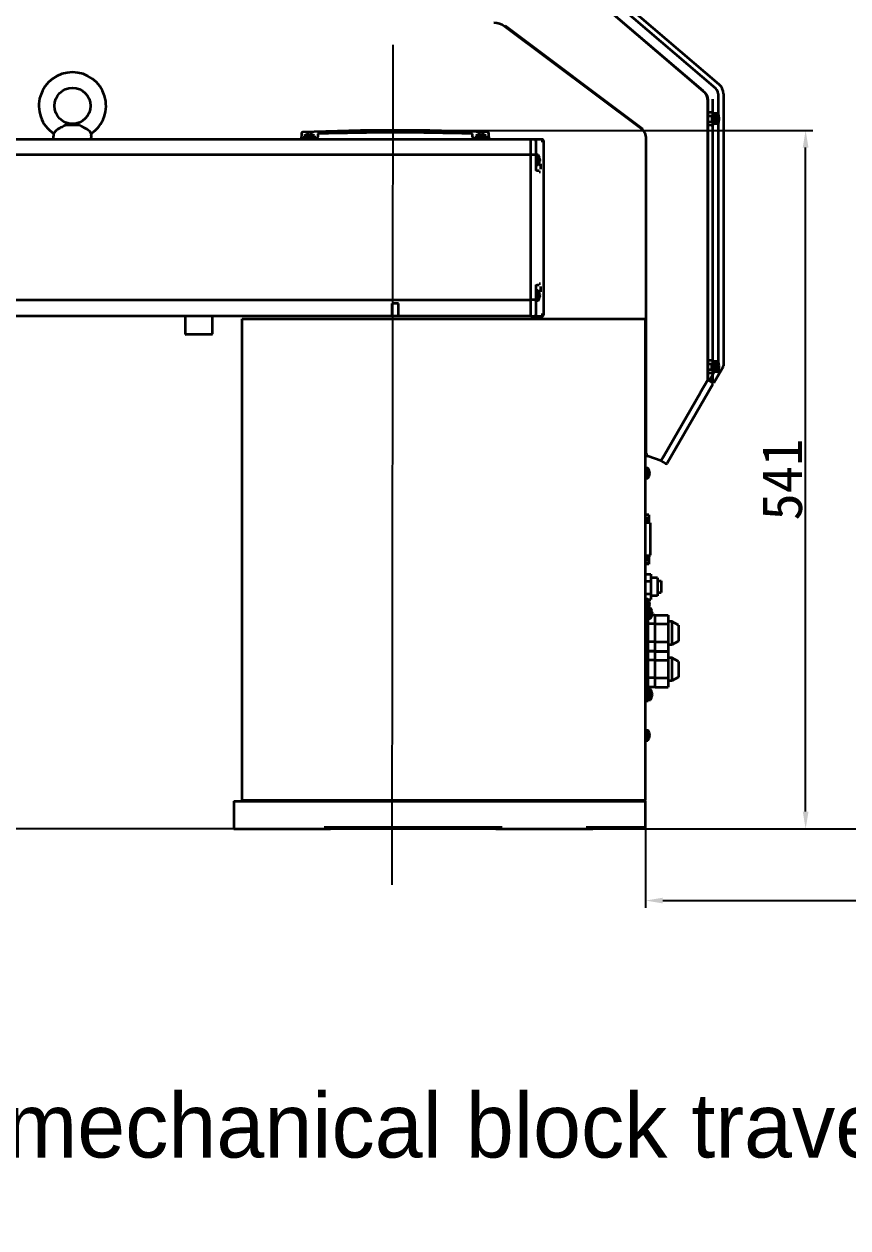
# Model space of a CAD drawing. Header units: millimetres. Extents: x 4086 to 8300, y 123 to 1549.
# Drawn here: x 6926 to 7069.6, y 874.6 to 1084.5 of the extents above; entities that cross this region are included whole.
import ezdxf

# ---------------------------------------------------------------- set-up
doc = ezdxf.new("R2010")
doc.units = ezdxf.units.MM
doc.linetypes.add('PHANTOM', pattern=[0.8, 0.45, -0.05, 0.1, -0.05, 0.1, -0.05])
for name, color, linetype in [('00_COMPONENTS', 7, 'Continuous'), ('中心线', 7, 'Continuous'), ('标注图层', 7, 'Continuous')]:
    doc.layers.add(name, color=color, linetype=linetype)
for name, color, linetype, lineweight in [('标注', 7, 'Continuous', 25), ('标注层', 7, 'Continuous', 0), ('粗线', 7, 'PHANTOM', 35)]:
    doc.layers.add(name, color=color, linetype=linetype, lineweight=lineweight)
doc.styles.get("Standard").update_dxf_attribs({"font": 'simsun.ttc'})
doc.dimstyles.new('直线标注', dxfattribs={"dimtxt": 7, "dimasz": 3, "dimexe": 1.25, "dimexo": 0.625, "dimtad": 1, "dimlfac": 4, "dimdsep": 46, "dimtxsty": 'Standard', "dimcen": 2.5, "dimadec": 0, "dimazin": 0, "dimtm": 1e-09, "dimtfac": 1, "dimtmove": 0, "dimatfit": 3, "dimfxl": 1, "dimarcsym": 0})

# ---------------------------------------------------------------- blocks, each defined once
blk = doc.blocks.new('*D2157')
at = {"layer": 'Defpoints', "color": 0}
for p in [(6640.98, 1029.93), (6720.71, 1029.93), (6966.89, 944.2)]:
    blk.add_point(p, dxfattribs=at)
at = {"layer": '标注', "color": 0, "linetype": 'Continuous', "lineweight": -2}
for p, q in [((6720.08, 1029.93), (6639.73, 1029.93)), ((6640.98, 947.2), (6640.98, 1026.93)), ((6966.26, 944.2), (6639.73, 944.2))]:
    blk.add_line(p, q, dxfattribs=at)
at = {"layer": '标注', "color": 0}
for points in [[(6641.48, 1026.93), (6640.48, 1026.93), (6640.98, 1029.93)], [(6640.48, 947.2), (6641.48, 947.2), (6640.98, 944.2)]]:
    blk.add_solid(points, dxfattribs=at)
at = {"layer": '标注', "color": 0, "insert": (6633.36, 986.21), "char_height": 7, "attachment_point": 2, "rotation": 90}
blk.add_mtext('381', dxfattribs=at)
blk = doc.blocks.new('*D2158')
at = {"layer": 'Defpoints', "color": 0}
for p in [(6596.57, 1205.02), (6703.9, 1205.02), (6966.89, 944.2)]:
    blk.add_point(p, dxfattribs=at)
at = {"layer": '标注', "color": 0, "linetype": 'Continuous', "lineweight": -2}
for p, q in [((6703.27, 1205.02), (6595.32, 1205.02)), ((6596.57, 947.2), (6596.57, 1202.02)), ((6966.26, 944.2), (6595.32, 944.2))]:
    blk.add_line(p, q, dxfattribs=at)
at = {"layer": '标注', "color": 0}
for points in [[(6597.07, 1202.02), (6596.07, 1202.02), (6596.57, 1205.02)], [(6596.07, 947.2), (6597.07, 947.2), (6596.57, 944.2)]]:
    blk.add_solid(points, dxfattribs=at)
at = {"layer": '标注', "color": 0, "insert": (6588.95, 1098.25), "char_height": 7, "attachment_point": 2, "rotation": 90}
blk.add_mtext('1158.7', dxfattribs=at)
blk = doc.blocks.new('*D2159')
at = {"layer": 'Defpoints', "color": 0}
for p in [(6824.52, 1031.95), (6855.71, 1031.95), (6978.33, 944.2)]:
    blk.add_point(p, dxfattribs=at)
at = {"layer": '标注', "color": 0, "linetype": 'Continuous', "lineweight": -2}
for p, q in [((6855.08, 1031.95), (6823.27, 1031.95)), ((6824.52, 947.2), (6824.52, 1028.95)), ((6977.71, 944.2), (6823.27, 944.2))]:
    blk.add_line(p, q, dxfattribs=at)
at = {"layer": '标注', "color": 0}
for points in [[(6825.02, 1028.95), (6824.02, 1028.95), (6824.52, 1031.95)], [(6824.02, 947.2), (6825.02, 947.2), (6824.52, 944.2)]]:
    blk.add_solid(points, dxfattribs=at)
at = {"layer": '标注', "color": 0, "insert": (6816.9, 979.67), "char_height": 7, "attachment_point": 2, "rotation": 90}
blk.add_mtext('390', dxfattribs=at)
blk = doc.blocks.new('*D2160')
at = {"layer": 'Defpoints', "color": 0}
for p in [(6929.96, 1204.43), (7137.56, 1204.43), (6978.33, 944.2)]:
    blk.add_point(p, dxfattribs=at)
at = {"layer": '标注', "color": 0, "linetype": 'Continuous', "lineweight": -2}
for p, q in [((6930.58, 1204.43), (7138.81, 1204.43)), ((7137.56, 947.2), (7137.56, 1201.43)), ((6978.96, 944.2), (7138.81, 944.2))]:
    blk.add_line(p, q, dxfattribs=at)
at = {"layer": '标注', "color": 0}
for points in [[(7138.06, 1201.43), (7137.06, 1201.43), (7137.56, 1204.43)], [(7137.06, 947.2), (7138.06, 947.2), (7137.56, 944.2)]]:
    blk.add_solid(points, dxfattribs=at)
at = {"layer": '标注', "color": 0, "insert": (7129.47, 1074.73), "char_height": 7, "attachment_point": 2, "rotation": 90}
blk.add_mtext('{\\A1;\\fSource Han Sans CN Normal|b0|i0|c134|p34;Maximum}1157', dxfattribs=at)
blk = doc.blocks.new('*D2161')
at = {"layer": 'Defpoints', "color": 0}
for p in [(6618.22, 1061.43), (6707.03, 1061.43), (6963.24, 944.2)]:
    blk.add_point(p, dxfattribs=at)
at = {"layer": '标注', "color": 0, "linetype": 'Continuous', "lineweight": -2}
for p, q in [((6706.41, 1061.43), (6616.97, 1061.43)), ((6618.22, 947.2), (6618.22, 1058.43)), ((6962.62, 944.2), (6616.97, 944.2))]:
    blk.add_line(p, q, dxfattribs=at)
at = {"layer": '标注', "color": 0}
for points in [[(6618.72, 1058.43), (6617.72, 1058.43), (6618.22, 1061.43)], [(6617.72, 947.2), (6618.72, 947.2), (6618.22, 944.2)]]:
    blk.add_solid(points, dxfattribs=at)
at = {"layer": '标注', "color": 0, "insert": (6610.6, 1001.91), "char_height": 7, "attachment_point": 2, "rotation": 90}
blk.add_mtext('523', dxfattribs=at)
blk = doc.blocks.new('*D2173')
at = {"layer": 'Defpoints', "color": 0}
for p in [(6832.5, 1120.2), (7111.7, 1120.2), (6966.89, 944.2)]:
    blk.add_point(p, dxfattribs=at)
at = {"layer": '标注', "color": 0, "linetype": 'Continuous', "lineweight": -2}
for p, q in [((6833.12, 1120.2), (7112.95, 1120.2)), ((7111.7, 947.2), (7111.7, 1117.2)), ((6967.51, 944.2), (7112.95, 944.2))]:
    blk.add_line(p, q, dxfattribs=at)
at = {"layer": '标注', "color": 0}
for points in [[(7112.2, 1117.2), (7111.2, 1117.2), (7111.7, 1120.2)], [(7111.2, 947.2), (7112.2, 947.2), (7111.7, 944.2)]]:
    blk.add_solid(points, dxfattribs=at)
at = {"layer": '标注', "color": 0, "insert": (7104.07, 1032.2), "char_height": 7, "attachment_point": 2, "rotation": 90}
blk.add_mtext('784.2', dxfattribs=at)
blk = doc.blocks.new('*D2176')
at = {"layer": 'Defpoints', "color": 0}
for p in [(6990.71, 1065.93), (7062.25, 1065.93), (6978.33, 944.2)]:
    blk.add_point(p, dxfattribs=at)
at = {"layer": '标注', "color": 0, "linetype": 'Continuous', "lineweight": -2}
for p, q in [((6991.33, 1065.93), (7063.5, 1065.93)), ((7062.25, 947.2), (7062.25, 1062.93)), ((6978.96, 944.2), (7063.5, 944.2))]:
    blk.add_line(p, q, dxfattribs=at)
at = {"layer": '标注', "color": 0}
for points in [[(7062.75, 1062.93), (7061.75, 1062.93), (7062.25, 1065.93)], [(7061.75, 947.2), (7062.75, 947.2), (7062.25, 944.2)]]:
    blk.add_solid(points, dxfattribs=at)
at = {"layer": '标注', "color": 0, "insert": (7054.62, 1005.07), "char_height": 7, "attachment_point": 2, "rotation": 90}
blk.add_mtext('541', dxfattribs=at)
blk = doc.blocks.new('*D2177')
at = {"layer": 'Defpoints', "color": 0}
for p in [(7011.07, 1101.88), (6978.33, 944.2), (7084.48, 944.2)]:
    blk.add_point(p, dxfattribs=at)
at = {"layer": '标注', "color": 0, "linetype": 'Continuous', "lineweight": -2}
for p, q in [((7011.69, 1101.88), (7085.73, 1101.88)), ((7084.48, 1098.88), (7084.48, 947.2)), ((6978.96, 944.2), (7085.73, 944.2))]:
    blk.add_line(p, q, dxfattribs=at)
at = {"layer": '标注', "color": 0}
for points in [[(7084.98, 1098.88), (7083.98, 1098.88), (7084.48, 1101.88)], [(7083.98, 947.2), (7084.98, 947.2), (7084.48, 944.2)]]:
    blk.add_solid(points, dxfattribs=at)
at = {"layer": '标注', "color": 0, "insert": (7076.85, 1023.04), "char_height": 7, "attachment_point": 2, "rotation": 90}
blk.add_mtext('700.8', dxfattribs=at)
blk = doc.blocks.new('*D2207')
at = {"layer": 'Defpoints', "color": 0}
for p in [(7034.36, 945.05), (7099.08, 944.2), (7099.08, 931.69)]:
    blk.add_point(p, dxfattribs=at)
at = {"layer": '标注图层', "color": 0, "lineweight": -2}
for p, q in [((7034.36, 944.43), (7034.36, 930.44)), ((7099.08, 943.58), (7099.08, 930.44)), ((7037.36, 931.69), (7096.08, 931.69)), ((7099.08, 931.69), (7230.38, 931.69))]:
    blk.add_line(p, q, dxfattribs=at)
at = {"layer": '标注图层', "color": 0}
for points in [[(7037.36, 932.19), (7037.36, 931.19), (7034.36, 931.69)], [(7096.08, 931.19), (7096.08, 932.19), (7099.08, 931.69)]]:
    blk.add_solid(points, dxfattribs=at)
at = {"layer": '标注图层', "color": 0, "insert": (7166.23, 942.27), "char_height": 7, "attachment_point": 2}
blk.add_mtext('200 {\\A1;\\fSource Han Sans CN Normal|b0|i0|c134|p34;\\C7;or more space for cables}', dxfattribs=at)

msp = doc.modelspace()

# ---------------------------------------------------------------- linework, layer by layer
at = {"layer": '00_COMPONENTS', "linetype": 'Continuous'}
msp.add_arc((7045.86545, 1021.80079), 0.225, 330, 60, dxfattribs=at)
at = {"layer": '中心线'}
msp.add_line((6990.19861, 934.41427), (6990.36407, 1080.84061), dxfattribs=at)
at = {"layer": '粗线', "linetype": 'Continuous'}
for p, q in [((7015.06304, 1100.22535), (7046.53934, 1073.31374)), ((7015.64814, 1100.90921), (7047.1243, 1073.99772)), ((7014.68134, 1098.1835), (7044.39333, 1072.78024)), ((7044.37332, 1072.79744), (7014.68982, 1098.17625)), ((7047.01208, 1072.28782), (7047.01208, 1025.02879)), ((7047.91208, 1072.28819), (7047.91208, 1024.878)), ((7045.11596, 1071.75782), (7045.20116, 1071.28822)), ((7045.18953, 1071.20945), (7045.16859, 1071.35281)), ((7045.21202, 1071.00317), (7045.21208, 1022.499)), ((7045.21315, 1022.47098), (7045.21315, 1070.88426)), ((7046.00697, 1071.34294), (7046.00697, 1022.03603)), ((7045.21208, 1069.074), (7045.77302, 1069.09359)), ((7045.21208, 1068.45525), (7045.88708, 1068.45525)), ((7045.88708, 1068.45525), (7045.88708, 1067.44275)), ((7046.09633, 1068.17882), (7046.50956, 1068.41139)), ((7046.09633, 1068.18386), (7046.50956, 1068.40339)), ((7046.50956, 1068.36721), (7046.09633, 1068.13465)), ((7046.50956, 1068.32589), (7046.09633, 1068.10635)), ((7046.50956, 1068.21691), (7046.09633, 1068.12352)), ((7046.09633, 1067.71414), (7046.09633, 1068.18386)), ((7046.50956, 1068.14628), (7046.09633, 1068.09305)), ((7046.57411, 1068.09989), (7046.09633, 1068.09989)), ((7046.5717, 1068.08095), (7046.09633, 1068.08095)), ((7046.09633, 1067.94132), (7046.50956, 1068.03471)), ((7046.09633, 1067.99796), (7046.50956, 1067.94473)), ((7046.93438, 1068.849), (7046.27487, 1068.849)), ((7046.27487, 1067.049), (7046.27487, 1068.849)), ((7046.27487, 1068.30131), (7046.27487, 1067.949)), ((7046.5717, 1068.13339), (7046.57453, 1068.10249)), ((7046.57453, 1068.10039), (7046.5717, 1068.10528)), ((7046.57453, 1068.05429), (7046.5717, 1068.08922)), ((7046.57453, 1068.08394), (7046.5717, 1068.08265)), ((7046.57453, 1068.02886), (7046.5717, 1068.06346)), ((7046.5717, 1068.00836), (7046.57453, 1068.02472)), ((7045.21208, 1067.44275), (7045.88708, 1067.44275)), ((7045.77302, 1066.80441), (7045.21208, 1066.824)), ((7046.09633, 1067.95668), (7046.50956, 1067.86329)), ((7046.09633, 1067.90004), (7046.50956, 1067.95327)), ((7046.5717, 1067.81705), (7046.09633, 1067.81705)), ((7046.50956, 1067.75172), (7046.09633, 1067.80495)), ((7046.57411, 1067.79811), (7046.09633, 1067.79811)), ((7046.50956, 1067.57211), (7046.09633, 1067.79165)), ((7046.50956, 1067.68109), (7046.09633, 1067.77448)), ((7046.50956, 1067.53079), (7046.09633, 1067.76335)), ((7046.09633, 1067.71917), (7046.50956, 1067.48661)), ((7046.09633, 1067.71414), (7046.50956, 1067.49461)), ((7046.27487, 1067.949), (7046.27487, 1067.12082)), ((7046.93438, 1067.049), (7046.27487, 1067.049)), ((7046.5717, 1067.92308), (7046.57453, 1067.90152)), ((7046.5717, 1067.88964), (7046.57453, 1067.87328)), ((7046.57453, 1067.86914), (7046.5717, 1067.83454)), ((7046.57453, 1067.79761), (7046.5717, 1067.79272)), ((7046.5717, 1067.76461), (7046.57453, 1067.79551)), ((7046.5717, 1067.75703), (7046.57453, 1067.78456)), ((7045.21208, 1025.874), (7045.77302, 1025.89359)), ((7045.21208, 1025.25525), (7045.88708, 1025.25525)), ((7045.21208, 1024.24275), (7045.88708, 1024.24275)), ((7047.01208, 1025.02879), (7045.46665, 1022.35202)), ((7045.88708, 1024.24275), (7045.88708, 1025.25525)), ((7046.09633, 1024.98153), (7046.50956, 1025.18117)), ((7046.09633, 1024.97066), (7046.50956, 1025.14141)), ((7046.50956, 1025.13532), (7046.09633, 1024.96869)), ((7046.50956, 1025.07915), (7046.09633, 1024.94853)), ((7046.50956, 1025.07275), (7046.09633, 1024.87312)), ((7046.50956, 1025.00312), (7046.09633, 1024.83238)), ((7046.09633, 1024.82698), (7046.50956, 1024.99361)), ((7046.09633, 1024.51647), (7046.09633, 1024.98153)), ((7046.57491, 1024.91695), (7046.09633, 1024.91695)), ((7046.09633, 1024.78284), (7046.50956, 1024.91347)), ((7046.57468, 1024.91199), (7046.09633, 1024.91199)), ((7046.09633, 1024.71516), (7046.50956, 1024.58453)), ((7046.09633, 1024.67101), (7046.50956, 1024.50439)), ((7046.50956, 1024.49488), (7046.09633, 1024.66562)), ((7046.50956, 1024.42524), (7046.09633, 1024.62488)), ((7046.57468, 1024.58601), (7046.09633, 1024.58601)), ((7046.57491, 1024.58105), (7046.09633, 1024.58105)), ((7046.50956, 1024.41884), (7046.09633, 1024.54947)), ((7046.50956, 1024.36268), (7046.09633, 1024.52931)), ((7046.09633, 1024.52734), (7046.50956, 1024.35659)), ((7046.09633, 1024.51647), (7046.50956, 1024.31683)), ((7046.252, 1021.91228), (7047.86686, 1024.70931)), ((7046.93438, 1025.649), (7046.27487, 1025.649)), ((7046.27487, 1023.849), (7046.27487, 1025.649)), ((7046.50956, 1025.14141), (7046.51121, 1025.11238)), ((7046.50956, 1025.00312), (7046.51121, 1025.02683)), ((7046.51121, 1025.01787), (7046.50956, 1024.99361)), ((7046.50956, 1024.49488), (7046.51121, 1024.47117)), ((7046.51121, 1024.38561), (7046.50956, 1024.35659)), ((7046.51121, 1025.11906), (7046.5122, 1025.08916)), ((7046.51121, 1025.01787), (7046.5122, 1025.05029)), ((7046.5122, 1024.40884), (7046.51121, 1024.37893)), ((7046.5122, 1025.09642), (7046.51253, 1025.06566)), ((7046.5122, 1025.04189), (7046.51253, 1025.07349)), ((7046.51253, 1024.42451), (7046.5122, 1024.45611)), ((7046.51253, 1024.43234), (7046.5122, 1024.40158)), ((7046.5717, 1024.93731), (7046.57453, 1024.91946)), ((7046.57453, 1024.91904), (7046.5717, 1024.93614)), ((7046.57453, 1024.80092), (7046.5717, 1024.83412)), ((7046.57453, 1024.76436), (7046.5717, 1024.79902)), ((7046.5717, 1024.74068), (7046.57453, 1024.76675)), ((7046.5717, 1024.75732), (7046.57453, 1024.73125)), ((7046.5717, 1024.69898), (7046.57453, 1024.73364)), ((7046.57453, 1024.57896), (7046.5717, 1024.56186)), ((7046.5717, 1024.55547), (7046.57453, 1024.57877)), ((7046.5717, 1024.56069), (7046.57453, 1024.57854)), ((7047.86687, 1024.70932), (7047.90117, 1024.79372)), ((7047.90117, 1024.79372), (7047.91208, 1024.87799)), ((7043.89339, 1020.18508), (7045.21315, 1022.47098)), ((7045.97795, 1021.99564), (7045.19853, 1022.44564)), ((7045.77302, 1023.60441), (7045.21208, 1023.624)), ((7046.24608, 1021.90202), (7045.21208, 1022.499)), ((7046.93438, 1023.849), (7046.27487, 1023.849)), ((7038.12118, 1007.93732), (7046.06031, 1021.68829)), ((6962.5819, 949.04228), (7034.3569, 949.04228)), ((6962.5819, 949.04228), (6962.5819, 944.20478)), ((7034.3569, 949.15478), (6964.0444, 949.15478)), ((6964.1569, 949.04228), (6964.1569, 949.15478)), ((7034.2444, 949.04228), (7034.2444, 949.15478)), ((7034.3569, 944.42978), (7034.3569, 949.04228)), ((6962.5819, 944.20478), (6979.4569, 944.20478)), ((7009.3819, 944.42978), (6978.3319, 944.42978)), ((6979.4569, 944.20478), (6979.4569, 944.42978)), ((7008.2569, 944.42978), (7008.2569, 944.20478)), ((7008.2569, 944.20478), (7025.1319, 944.20478)), ((7034.3569, 944.42978), (7024.0069, 944.42978)), ((7025.1319, 944.20478), (7025.1319, 944.42978))]:
    msp.add_line(p, q, dxfattribs=at)
at = {"layer": '粗线', "color": 7, "linetype": 'Continuous'}
for p, q in [((7033.74839, 1066.05855), (7009.75342, 1084.02835)), ((7009.89157, 1084.21346), (7033.86038, 1066.20889)), ((6935.67695, 1066.82978), (6933.23686, 1066.82978)), ((7014.3319, 1064.35478), (6832.0819, 1064.35478)), ((6931.18315, 1064.35478), (6931.18315, 1064.68564)), ((6937.73065, 1064.35478), (6937.73065, 1064.68564)), ((6974.37186, 1065.39619), (6974.31749, 1064.35876)), ((6974.54259, 1064.57978), (6976.9819, 1064.57978)), ((6974.8444, 1064.96757), (6976.6444, 1064.96757)), ((6974.8444, 1064.96757), (6974.8444, 1064.57978)), ((6975.29101, 1065.20523), (6975.29272, 1065.20226)), ((6975.63635, 1065.26723), (6975.6454, 1065.2644)), ((6975.6454, 1065.2644), (6975.6454, 1065.20226)), ((6975.71138, 1065.2049), (6975.7444, 1065.20523)), ((6975.81043, 1065.20391), (6975.8434, 1065.20226)), ((6975.8434, 1065.2644), (6975.85245, 1065.26723)), ((6975.8434, 1065.20226), (6975.8434, 1065.2644)), ((6975.85245, 1065.26723), (6975.87715, 1065.26723)), ((6975.87715, 1065.26723), (6975.9109, 1065.2644)), ((6976.19609, 1065.20226), (6976.1978, 1065.20523)), ((6976.6444, 1064.96757), (6976.6444, 1064.57978)), ((6977.2069, 1065.11012), (6977.2069, 1064.80478)), ((7004.2069, 1064.80478), (7004.2069, 1065.15864)), ((7004.4319, 1064.57978), (7006.87122, 1064.57978)), ((7004.7694, 1064.96757), (7006.5694, 1064.96757)), ((7004.7694, 1064.96757), (7004.7694, 1064.57978)), ((7005.21601, 1065.20523), (7005.21772, 1065.20226)), ((7005.56135, 1065.26723), (7005.5704, 1065.2644)), ((7005.5704, 1065.2644), (7005.5704, 1065.20226)), ((7005.63638, 1065.2049), (7005.6694, 1065.20523)), ((7005.73543, 1065.20391), (7005.7684, 1065.20226)), ((7005.7684, 1065.2644), (7005.77745, 1065.26723)), ((7005.7684, 1065.20226), (7005.7684, 1065.2644)), ((7005.77745, 1065.26723), (7005.80215, 1065.26723)), ((7005.80215, 1065.26723), (7005.8359, 1065.2644)), ((7006.12109, 1065.20226), (7006.1228, 1065.20523)), ((7006.5694, 1064.96757), (7006.5694, 1064.57978)), ((7007.09632, 1064.35876), (7007.04195, 1065.39617)), ((7016.36083, 1064.31937), (7014.3319, 1064.35478)), ((7014.3319, 1033.52978), (7014.3319, 1064.35478)), ((7015.2319, 1064.11797), (7015.2319, 1058.9154)), ((7016.16065, 1064.0965), (7016.5819, 1064.09521)), ((7016.5819, 1064.09521), (7016.5819, 1033.78936)), ((7034.4694, 1009.58368), (7034.4694, 1064.61779)), ((7014.3319, 1061.68752), (6832.0819, 1061.68752)), ((7015.01083, 1061.68194), (7014.3319, 1061.68752)), ((7015.61969, 1061.65478), (7015.2319, 1061.65478)), ((7015.61969, 1059.85478), (7015.2319, 1059.85478)), ((7015.61969, 1061.65478), (7015.61969, 1059.85478)), ((7015.85735, 1061.20818), (7015.85438, 1061.20647)), ((7015.91652, 1060.85378), (7015.85438, 1060.85378)), ((7015.85603, 1060.68875), (7015.85438, 1060.65578)), ((7015.85438, 1060.65578), (7015.91652, 1060.65578)), ((7015.85438, 1060.3031), (7015.85735, 1060.30139)), ((7015.85702, 1060.78781), (7015.85735, 1060.75478)), ((7015.91935, 1060.86283), (7015.91652, 1060.85378)), ((7015.91652, 1060.65578), (7015.91935, 1060.64673)), ((7015.91935, 1060.62204), (7015.91652, 1060.58828)), ((7015.91935, 1060.64673), (7015.91935, 1060.62204)), ((7015.45298, 1058.95093), (7015.82667, 1058.9444)), ((7015.80175, 1058.72148), (7016.04813, 1058.72148)), ((7015.2319, 1038.97881), (7015.2319, 1033.7666)), ((7015.82667, 1038.94017), (7015.45298, 1038.93364)), ((7016.04815, 1039.16303), (7015.79478, 1039.16303)), ((7015.61969, 1038.02978), (7015.2319, 1038.02978)), ((7015.61969, 1038.02978), (7015.61969, 1036.22978)), ((7015.85735, 1037.58318), (7015.85438, 1037.58147)), ((7015.91652, 1037.22878), (7015.85438, 1037.22878)), ((7015.85603, 1037.06375), (7015.85438, 1037.03078)), ((7015.85438, 1037.03078), (7015.91652, 1037.03078)), ((7015.85438, 1036.6781), (7015.85735, 1036.67639)), ((7015.85702, 1037.16281), (7015.85735, 1037.12978)), ((7015.91935, 1037.23783), (7015.91652, 1037.22878)), ((7015.91652, 1037.03078), (7015.91935, 1037.02173)), ((7015.91935, 1036.99704), (7015.91652, 1036.96328)), ((7015.91935, 1037.02173), (7015.91935, 1036.99704)), ((6832.0819, 1036.37094), (7014.3319, 1036.37094)), ((6991.2694, 1035.77978), (6990.1444, 1035.77978)), ((6990.1444, 1035.77978), (6990.1444, 1033.52978)), ((6991.2694, 1033.52978), (6991.2694, 1035.77978)), ((7015.01083, 1036.37645), (7014.3319, 1036.37094)), ((7015.61969, 1036.22978), (7015.2319, 1036.22978)), ((7014.3319, 1033.52978), (6832.0819, 1033.52978)), ((6954.1444, 1030.49228), (6954.1444, 1033.52978)), ((6958.8694, 1030.49228), (6958.8694, 1033.52978)), ((6964.0444, 1033.07978), (6986.18604, 1033.07978)), ((6964.0444, 949.15478), (6964.0444, 1033.07978)), ((6986.20691, 1033.07978), (6989.08897, 1033.07978)), ((6989.11871, 1033.07978), (7030.75645, 1033.07978)), ((7014.3319, 1033.52978), (7016.36084, 1033.5652)), ((7016.5819, 1033.78936), (7016.16065, 1033.78814)), ((7030.75645, 1033.07978), (7034.3569, 1033.07978)), ((7034.3569, 949.15478), (7034.3569, 1033.07978)), ((6958.75688, 1030.37978), (6954.25693, 1030.37978)), ((7034.4694, 1027.71858), (7034.3569, 1027.71858)), ((7037.59828, 1009.27845), (7043.85633, 1020.11772)), ((7034.3569, 1010.39358), (7034.4694, 1010.39358)), ((7037.5633, 1009.22274), (7037.58493, 1009.25838)), ((7037.58493, 1009.25838), (7037.59828, 1009.27845)), ((7037.04873, 1008.32978), (7034.76549, 1009.16081)), ((7037.0344, 1008.30496), (7037.52795, 1009.15981)), ((7037.0344, 1008.30496), (7037.81383, 1007.85496)), ((7037.51677, 1009.14384), (7037.5633, 1009.22274)), ((7034.3569, 1007.09228), (7034.74469, 1007.09228)), ((7034.3569, 1005.29228), (7034.74469, 1005.29228)), ((7034.74469, 1007.09228), (7034.74469, 1005.29228)), ((7034.98235, 1006.64568), (7034.97938, 1006.64397)), ((7034.97938, 1006.29128), (7035.04152, 1006.29128)), ((7034.98103, 1006.12625), (7034.97938, 1006.09328)), ((7035.04152, 1006.09328), (7034.97938, 1006.09328)), ((7034.97938, 1005.7406), (7034.98235, 1005.73889)), ((7034.98202, 1006.22531), (7034.98235, 1006.19228)), ((7035.04435, 1006.30034), (7035.04152, 1006.29128)), ((7035.04152, 1006.09328), (7035.04435, 1006.08423)), ((7035.04435, 1006.05954), (7035.04152, 1006.02578)), ((7035.04435, 1006.08423), (7035.04435, 1006.05954)), ((7034.9194, 998.92826), (7034.3569, 998.92826)), ((7034.9194, 998.84399), (7034.3569, 998.84399)), ((7034.9194, 998.92826), (7034.9194, 997.50045)), ((7034.9194, 998.30051), (7034.3569, 998.30051)), ((7034.9194, 997.84131), (7034.3569, 997.84131)), ((7035.1444, 997.50045), (7034.3569, 997.50045)), ((7035.1444, 997.50045), (7035.1444, 991.88912)), ((7035.0319, 991.77662), (7034.3569, 991.77662)), ((7034.9194, 991.43576), (7034.3569, 991.43576)), ((7034.9194, 990.97656), (7034.3569, 990.97656)), ((7034.9194, 990.43308), (7034.3569, 990.43308)), ((7034.9194, 991.77662), (7034.9194, 990.34881)), ((7034.9194, 990.34881), (7034.3569, 990.34881)), ((7034.3569, 988.59343), (7035.2569, 988.59343)), ((7035.2569, 988.59343), (7035.2569, 984.19114)), ((7034.3569, 987.33836), (7035.2569, 987.33836)), ((7036.41565, 987.96728), (7035.2569, 987.96728)), ((7036.41565, 987.96728), (7036.41565, 984.81728)), ((7036.41565, 987.40478), (7037.09065, 987.40478)), ((7037.09065, 987.40478), (7037.09065, 985.37978)), ((7034.3569, 985.13721), (7035.2569, 985.13721)), ((7034.3569, 984.25478), (7034.74469, 984.25478)), ((7034.74469, 984.25478), (7034.74469, 982.45478)), ((7034.78874, 984.19114), (7035.2569, 984.19114)), ((7036.41565, 984.81728), (7035.2569, 984.81728)), ((7036.41565, 985.37978), (7037.09065, 985.37978)), ((7034.3569, 982.45478), (7034.74469, 982.45478)), ((7034.8069, 966.47978), (7034.8069, 982.54516)), ((7034.88654, 982.67978), (7035.19469, 982.67978)), ((7034.98235, 983.80818), (7034.97938, 983.80647)), ((7034.97938, 983.45378), (7035.04152, 983.45378)), ((7034.98103, 983.28875), (7034.97938, 983.25578)), ((7035.04152, 983.25578), (7034.97938, 983.25578)), ((7034.97938, 982.9031), (7034.98235, 982.90139)), ((7034.98202, 983.38781), (7034.98235, 983.35478)), ((7035.04435, 983.46284), (7035.04152, 983.45378)), ((7035.04152, 983.25578), (7035.04435, 983.24673)), ((7035.04435, 983.22204), (7035.04152, 983.18828)), ((7035.04435, 983.24673), (7035.04435, 983.22204)), ((7035.19469, 982.67978), (7035.19469, 980.87978)), ((7035.43235, 982.23318), (7035.42938, 982.23147)), ((7034.8069, 980.87978), (7035.19469, 980.87978)), ((7035.9544, 979.90583), (7034.8069, 979.90583)), ((7035.42938, 981.87878), (7035.49152, 981.87878)), ((7035.43103, 981.71375), (7035.42938, 981.68078)), ((7035.49152, 981.68078), (7035.42938, 981.68078)), ((7035.42938, 981.3281), (7035.43235, 981.32639)), ((7035.43202, 981.81281), (7035.43235, 981.77978)), ((7035.9544, 981.40933), (7035.43235, 981.40933)), ((7035.49435, 981.88784), (7035.49152, 981.87878)), ((7035.49152, 981.68078), (7035.49435, 981.67173)), ((7035.49435, 981.64704), (7035.49152, 981.61328)), ((7035.49435, 981.67173), (7035.49435, 981.64704)), ((7035.9544, 981.40933), (7035.9544, 975.17524)), ((7035.9544, 980.38478), (7036.0219, 980.38478)), ((7036.0219, 981.40933), (7038.2719, 981.40933)), ((7036.0219, 975.17524), (7036.0219, 981.40933)), ((7036.0219, 979.90583), (7038.2719, 979.90583)), ((7038.2719, 981.40933), (7038.2719, 975.17524)), ((7038.9469, 980.31728), (7038.2719, 980.31728)), ((7040.0719, 979.66777), (7038.9469, 980.31728)), ((7038.9469, 980.31728), (7038.9469, 976.26728)), ((7040.0719, 979.66777), (7040.0719, 976.9168)), ((7035.9544, 976.78879), (7034.8069, 976.78879)), ((7035.9544, 976.19978), (7036.0219, 976.19978)), ((7036.0219, 976.78879), (7038.2719, 976.78879)), ((7038.9469, 976.26728), (7038.2719, 976.26728)), ((7040.0719, 976.9168), (7038.9469, 976.26728)), ((7035.9544, 975.17524), (7034.8069, 975.17524)), ((7035.9544, 975.10933), (7034.8069, 975.10933)), ((7035.9544, 973.60583), (7034.8069, 973.60583)), ((7035.9544, 975.10933), (7035.9544, 968.87524)), ((7035.9544, 974.08478), (7036.0219, 974.08478)), ((7036.0219, 975.17524), (7038.2719, 975.17524)), ((7036.0219, 975.10933), (7038.2719, 975.10933)), ((7036.0219, 968.87524), (7036.0219, 975.10933)), ((7036.0219, 973.60583), (7038.2719, 973.60583)), ((7038.2719, 975.10933), (7038.2719, 968.87524)), ((7038.9469, 974.01728), (7038.2719, 974.01728)), ((7040.0719, 973.36777), (7038.9469, 974.01728)), ((7038.9469, 974.01728), (7038.9469, 969.96728)), ((7040.0719, 973.36777), (7040.0719, 970.6168)), ((7035.9544, 970.48879), (7034.8069, 970.48879)), ((7035.9544, 969.89978), (7036.0219, 969.89978)), ((7036.0219, 970.48879), (7038.2719, 970.48879)), ((7038.9469, 969.96728), (7038.2719, 969.96728)), ((7040.0719, 970.6168), (7038.9469, 969.96728)), ((7035.9544, 968.87524), (7034.8069, 968.87524)), ((7034.8069, 968.50478), (7035.19469, 968.50478)), ((7035.19469, 968.50478), (7035.19469, 966.70478)), ((7035.43235, 968.05818), (7035.42938, 968.05647)), ((7035.42938, 967.70378), (7035.49152, 967.70378)), ((7035.43103, 967.53875), (7035.42938, 967.50578)), ((7035.49152, 967.50578), (7035.42938, 967.50578)), ((7035.43202, 967.63781), (7035.43235, 967.60478)), ((7035.49435, 967.71284), (7035.49152, 967.70378)), ((7035.49152, 967.50578), (7035.49435, 967.49673)), ((7035.49435, 967.47204), (7035.49152, 967.43828)), ((7035.49435, 967.49673), (7035.49435, 967.47204)), ((7036.0219, 968.87524), (7038.2719, 968.87524)), ((7034.3569, 966.47978), (7034.8069, 966.47978)), ((7034.8069, 966.70478), (7035.19469, 966.70478)), ((7035.42938, 967.1531), (7035.43235, 967.15139)), ((7034.3569, 961.41728), (7034.74469, 961.41728)), ((7034.74469, 961.41728), (7034.74469, 959.61728)), ((7034.3569, 959.61728), (7034.74469, 959.61728)), ((7034.98235, 960.97068), (7034.97938, 960.96897)), ((7034.97938, 960.61628), (7035.04152, 960.61628)), ((7034.98103, 960.45125), (7034.97938, 960.41828)), ((7035.04152, 960.41828), (7034.97938, 960.41828)), ((7034.97938, 960.0656), (7034.98235, 960.06389)), ((7034.98202, 960.55031), (7034.98235, 960.51728)), ((7035.04435, 960.62534), (7035.04152, 960.61628)), ((7035.04152, 960.41828), (7035.04435, 960.40923)), ((7035.04435, 960.38454), (7035.04152, 960.35078)), ((7035.04435, 960.40923), (7035.04435, 960.38454))]:
    msp.add_line(p, q, dxfattribs=at)
at = {"layer": '粗线', "color": 6, "linetype": 'Continuous'}
for p, q in [((7044.66156, 1072.52663), (7044.93098, 1072.17636)), ((7044.9306, 1072.17697), (7045.11619, 1071.75713))]:
    msp.add_line(p, q, dxfattribs=at)
msp.add_lwpolyline([(7044.39333, 1072.78024), (7044.53281, 1072.65408), (7044.66156, 1072.52663)], dxfattribs=at)
at = {"layer": '粗线', "linetype": 'Continuous'}
for points in [[(7047.01206, 1072.28762), (7046.95638, 1072.67133), (7046.7947, 1073.02222), (7046.53935, 1073.31371)], [(7047.91206, 1072.28762), (7047.85957, 1072.77081), (7047.70565, 1073.22901), (7047.45735, 1073.64388), (7047.12421, 1073.99777)], [(7045.20116, 1071.28822), (7045.20886, 1071.14788), (7045.21202, 1071.00317)], [(7046.51253, 1068.39097), (7046.5122, 1068.39815), (7046.51121, 1068.40496), (7046.50956, 1068.41139)], [(7046.51253, 1068.36622), (7046.5122, 1068.37897), (7046.51121, 1068.39136), (7046.50956, 1068.40339)], [(7046.50956, 1068.36721), (7046.51121, 1068.3755), (7046.5122, 1068.38342), (7046.51253, 1068.39097)], [(7046.50956, 1068.32589), (7046.51121, 1068.33967), (7046.5122, 1068.35311), (7046.51253, 1068.36622)], [(7046.50956, 1068.21691), (7046.51121, 1068.18694), (7046.5122, 1068.1568), (7046.51253, 1068.12648)], [(7046.50956, 1068.14628), (7046.53662, 1068.12538), (7046.55736, 1068.10414), (7046.5717, 1068.08265)], [(7046.50956, 1068.14628), (7046.51121, 1068.11435), (7046.5122, 1068.0823), (7046.51253, 1068.05015)], [(7046.51253, 1068.12648), (7046.5122, 1068.09602), (7046.51121, 1068.06542), (7046.50956, 1068.03471)], [(7046.51253, 1068.05015), (7046.5122, 1068.01792), (7046.51121, 1067.98562), (7046.50956, 1067.95327)], [(7046.5717, 1068.00836), (7046.55736, 1067.98687), (7046.53662, 1067.96562), (7046.50956, 1067.94473)], [(7046.5717, 1068.14097), (7046.57453, 1068.11343), (7046.57453, 1068.08394)], [(7046.5717, 1067.97492), (7046.57453, 1067.99648), (7046.57453, 1068.05429)], [(7046.5717, 1067.88964), (7046.55736, 1067.91114), (7046.53661, 1067.93238), (7046.50956, 1067.95327)], [(7046.51253, 1067.84784), (7046.5122, 1067.88008), (7046.51121, 1067.91238), (7046.50956, 1067.94473)], [(7046.51253, 1067.77152), (7046.5122, 1067.80198), (7046.51121, 1067.83257), (7046.50956, 1067.86329)], [(7046.50956, 1067.75172), (7046.51121, 1067.78365), (7046.5122, 1067.8157), (7046.51253, 1067.84784)], [(7046.50956, 1067.75172), (7046.53661, 1067.77261), (7046.55736, 1067.79385), (7046.5717, 1067.81535)], [(7046.50956, 1067.68109), (7046.51121, 1067.71105), (7046.5122, 1067.7412), (7046.51253, 1067.77152)], [(7046.50956, 1067.57211), (7046.51121, 1067.55833), (7046.5122, 1067.54488), (7046.51253, 1067.53178)], [(7046.51253, 1067.53178), (7046.5122, 1067.51903), (7046.51121, 1067.50664), (7046.50956, 1067.49461)], [(7046.50956, 1067.53079), (7046.51121, 1067.5225), (7046.5122, 1067.51458), (7046.51253, 1067.50703)], [(7046.51253, 1067.50703), (7046.5122, 1067.49985), (7046.51121, 1067.49304), (7046.50956, 1067.48661)], [(7046.57453, 1067.90152), (7046.57453, 1067.84371), (7046.5717, 1067.80878)], [(7046.57453, 1067.78456), (7046.57453, 1067.81406), (7046.5717, 1067.81535)], [(7046.51253, 1025.12839), (7046.5122, 1025.14632), (7046.51121, 1025.16391), (7046.50956, 1025.18117)], [(7046.50956, 1025.07275), (7046.51121, 1025.0916), (7046.5122, 1025.11015), (7046.51253, 1025.12839)], [(7046.50956, 1025.07915), (7046.51121, 1025.05209), (7046.5122, 1025.02478), (7046.51253, 1024.99725)], [(7046.51253, 1024.99725), (7046.5122, 1024.96951), (7046.51121, 1024.94158), (7046.50956, 1024.91347)], [(7046.51253, 1024.50075), (7046.5122, 1024.52848), (7046.51121, 1024.55642), (7046.50956, 1024.58453)], [(7046.5122, 1024.44771), (7046.51121, 1024.48013), (7046.50956, 1024.50439)], [(7046.50956, 1024.41884), (7046.51121, 1024.44591), (7046.5122, 1024.47322), (7046.51253, 1024.50075)], [(7046.50956, 1024.42524), (7046.51121, 1024.4064), (7046.5122, 1024.38785), (7046.51253, 1024.3696)], [(7046.51253, 1024.3696), (7046.5122, 1024.35168), (7046.51121, 1024.33409), (7046.50956, 1024.31683)], [(7046.5717, 1024.94253), (7046.57453, 1024.91923), (7046.57453, 1024.91209), (7046.5717, 1024.92301)], [(7046.57453, 1024.80092), (7046.57453, 1024.69708), (7046.5717, 1024.66388)], [(7046.57453, 1024.57854), (7046.57453, 1024.58591), (7046.5717, 1024.57499)]]:
    msp.add_lwpolyline(points, dxfattribs=at)
at = {"layer": '粗线', "color": 7, "linetype": 'Continuous'}
for points in [[(6975.5779, 1065.2644), (6975.61168, 1065.26723), (6975.63635, 1065.26723)], [(6975.6454, 1065.20226), (6975.67837, 1065.20391), (6975.71138, 1065.2049)], [(6975.7444, 1065.20523), (6975.77743, 1065.2049), (6975.81043, 1065.20391)], [(7005.5029, 1065.2644), (7005.53668, 1065.26723), (7005.56135, 1065.26723)], [(7005.5704, 1065.20226), (7005.60337, 1065.20391), (7005.63638, 1065.2049)], [(7005.6694, 1065.20523), (7005.70243, 1065.2049), (7005.73543, 1065.20391)], [(7015.85438, 1060.85378), (7015.85603, 1060.82081), (7015.85702, 1060.78781)], [(7015.85735, 1060.75478), (7015.85702, 1060.72176), (7015.85603, 1060.68875)], [(7015.91652, 1060.92128), (7015.91935, 1060.88751), (7015.91935, 1060.86283)], [(7015.85438, 1037.22878), (7015.85603, 1037.19581), (7015.85702, 1037.16281)], [(7015.85735, 1037.12978), (7015.85702, 1037.09676), (7015.85603, 1037.06375)], [(7015.91652, 1037.29628), (7015.91935, 1037.26251), (7015.91935, 1037.23783)], [(7043.85633, 1020.11772), (7043.86685, 1020.13901), (7043.87477, 1020.1621), (7043.87965, 1020.18528)], [(7034.97938, 1006.29128), (7034.98103, 1006.25831), (7034.98202, 1006.22531)], [(7034.98235, 1006.19228), (7034.98202, 1006.15926), (7034.98103, 1006.12625)], [(7035.04152, 1006.35878), (7035.04435, 1006.32501), (7035.04435, 1006.30034)], [(7034.97938, 983.45378), (7034.98103, 983.42081), (7034.98202, 983.38781)], [(7034.98235, 983.35478), (7034.98202, 983.32176), (7034.98103, 983.28875)], [(7035.04152, 983.52128), (7035.04435, 983.48751), (7035.04435, 983.46284)], [(7035.42938, 981.87878), (7035.43103, 981.84581), (7035.43202, 981.81281)], [(7035.43235, 981.77978), (7035.43202, 981.74676), (7035.43103, 981.71375)], [(7035.49152, 981.94628), (7035.49435, 981.91251), (7035.49435, 981.88784)], [(7035.42938, 967.70378), (7035.43103, 967.67081), (7035.43202, 967.63781)], [(7035.43235, 967.60478), (7035.43202, 967.57176), (7035.43103, 967.53875)], [(7035.49152, 967.77128), (7035.49435, 967.73751), (7035.49435, 967.71284)], [(7034.97938, 960.61628), (7034.98103, 960.58331), (7034.98202, 960.55031)], [(7034.98235, 960.51728), (7034.98202, 960.48426), (7034.98103, 960.45125)], [(7035.04152, 960.68378), (7035.04435, 960.65001), (7035.04435, 960.62534)]]:
    msp.add_lwpolyline(points, dxfattribs=at)
msp.add_circle((6934.4569, 1070.20478), 3.15, dxfattribs=at)
for centre, radius, start, end in [((7007.73032, 1081.32692), 3.375, 53.1705084, 87), ((6934.4569, 1070.20478), 5.85, 304.1799784, 235.8200216), ((7041.75873, 1069.7341), 4.02742, 44.0346283, 49.5188564), ((6990.7069, 660.47978), 405.45, 87.721516, 92.278484), ((7032.6694, 1064.61779), 1.8, 0, 53.1705084), ((6932.49797, 1065.1201), 1.35, 169.5392307, 189.2598594), ((6929.83315, 1064.68564), 1.35, 0, 9.2598621), ((6939.08065, 1064.68564), 1.35, 170.7401379, 180), ((6936.41584, 1065.1201), 1.35, 350.7401406, 10.4607693), ((6974.54259, 1064.35478), 0.225, 90, 180), ((6974.59655, 1065.38441), 0.225, 92.2788792, 177), ((6975.7444, 1063.81478), 1.4625, 108.0602081, 127.9798724), ((6975.7444, 1063.81478), 1.45915, 96.5521722, 108.0323524), ((6975.7444, 1063.81478), 1.45915, 71.9676476, 83.4478278), ((6975.7444, 1063.81478), 1.4625, 52.0201276, 71.9397919), ((6976.9819, 1064.80478), 0.225, 270, 0), ((6990.7069, 661.2747), 404.27834, 88.1172358, 91.8827642), ((7004.4319, 1064.80478), 0.225, 180, 270), ((7005.6694, 1063.81478), 1.4625, 108.0602081, 127.9798724), ((7005.6694, 1063.81478), 1.45915, 96.5521722, 108.0323524), ((7005.6694, 1063.81478), 1.45915, 71.9676476, 83.4478278), ((7005.6694, 1063.81478), 1.4625, 52.0201276, 71.9397919), ((7006.81726, 1065.38441), 0.225, 3, 87.7211209), ((7006.87122, 1064.35478), 0.225, 0, 89.9991617), ((7015.0069, 1064.11797), 0.225, 0, 88.999928), ((7016.3569, 1064.0944), 0.225, 0.2045615, 88.9996776), ((7014.4669, 1060.75478), 1.4625, 18.0602081, 37.9798724), ((7014.4669, 1060.75478), 1.4625, 322.0201276, 341.9397919), ((7014.4669, 1060.75478), 1.45915, 6.5521722, 18.0323524), ((7014.4669, 1060.75478), 1.45915, 341.9676476, 353.4478278), ((7015.4569, 1059.17591), 0.225, 180.0040109, 269), ((7015.45691, 1038.70866), 0.225, 91, 179.9957803), ((7014.4669, 1037.12978), 1.4625, 18.0602081, 37.9798724), ((7014.4669, 1037.12978), 1.4625, 322.0201276, 341.9397919), ((7014.4669, 1037.12978), 1.45915, 6.5521722, 18.0323524), ((7014.4669, 1037.12978), 1.45915, 341.9676476, 353.4478278), ((7015.0069, 1033.7666), 0.225, 271.0001853, 0), ((7016.3569, 1033.79016), 0.225, 271.0003224, 359.7954385), ((6954.2569, 1030.49228), 0.1125, 180, 270), ((6958.7569, 1030.49228), 0.1125, 270, 0), ((7034.9194, 1009.58368), 0.45, 180, 250), ((7037.92633, 1008.04982), 0.225, 240, 330), ((7033.5919, 1006.19228), 1.4625, 18.0602081, 37.9798724), ((7033.5821, 1006.1975), 1.47344, 322.0948046, 341.8651511), ((7033.5919, 1006.19228), 1.45915, 6.5521722, 18.0323524), ((7033.5919, 1006.19228), 1.45915, 341.9676476, 353.4478278), ((7035.0319, 991.88912), 0.1125, 270, 0), ((7033.5919, 983.35478), 1.4625, 18.0602081, 37.9798724), ((7033.5821, 983.36), 1.47344, 322.0948046, 341.8651511), ((7033.5919, 983.35478), 1.45915, 6.5521722, 18.0323524), ((7033.5919, 983.35478), 1.45915, 341.9676476, 353.4478278), ((7034.0419, 981.77978), 1.4625, 18.0602081, 37.9798724), ((7034.0419, 981.77978), 1.45915, 6.5521722, 18.0323524), ((7034.0321, 981.785), 1.47344, 322.0948046, 341.8651511), ((7034.0419, 981.77978), 1.45915, 341.9676476, 353.4478278), ((7034.0419, 967.60478), 1.4625, 18.0602081, 37.9798724), ((7034.0419, 967.60478), 1.45915, 6.5521722, 18.0323524), ((7034.0419, 967.60478), 1.45915, 341.9676476, 353.4478278), ((7034.0321, 967.61), 1.47344, 322.0948046, 341.8651511), ((7033.5919, 960.51728), 1.4625, 18.0602081, 37.9798724), ((7033.5821, 960.5225), 1.47344, 322.0948046, 341.8651511), ((7033.5919, 960.51728), 1.45915, 6.5521722, 18.0323524), ((7033.5919, 960.51728), 1.45915, 341.9676476, 353.4478278)]:
    msp.add_arc(centre, radius, start, end, dxfattribs=at)
at = {"layer": '粗线', "color": 6, "linetype": 'Continuous'}
msp.add_arc((7041.70393, 1069.66738), 4.11375, 44.0310469, 49.5202414, dxfattribs=at)
at = {"layer": '粗线', "linetype": 'Continuous'}
for centre, radius, start, end in [((7042.96315, 1070.88426), 2.25, 0, 8.3100036), ((7040.87383, 1070.9805), 4.33825, 359.9710397, 4.0674681), ((7045.12579, 1067.95062), 1.45849, 18.4512078, 38.0191903), ((7045.1222, 1067.94911), 1.46236, 10.015676, 37.9792492), ((7045.12657, 1067.95081), 1.45769, 17.6303189, 18.4192328), ((7045.12355, 1067.94834), 1.46092, 322.0053127, 350.0869526), ((7045.1218, 1067.94918), 1.46283, 322.0213408, 342.3264555), ((7045.1237, 1024.74833), 1.46076, 322.001902, 353.4241095), ((7045.12243, 1024.74918), 1.46212, 6.5916503, 37.9825546)]:
    msp.add_arc(centre, radius, start, end, dxfattribs=at)
at = {"layer": '粗线', "color": 7, "linetype": 'Continuous'}
for points, knots in [([(7044.65412, 1072.53354), (7044.80528, 1072.37691), (7045.05623, 1072.00826), (7045.15282, 1071.57086), (7045.16859, 1071.35281)], [0, 0, 0, 0, 0.500000018, 1, 1, 1, 1]), ([(6932.26867, 1066.32349), (6932.10043, 1066.24939), (6931.68055, 1065.98843), (6931.34393, 1065.61152), (6931.17041, 1065.36521)], [0, 0, 0, 0, 0.375038954, 1, 1, 1, 1]), ([(6933.23686, 1066.82978), (6933.16823, 1066.78293), (6932.85695, 1066.59256), (6932.5262, 1066.43692), (6932.26867, 1066.32349)], [0, 0, 0, 0, 0.227973867, 1, 1, 1, 1]), ([(6935.67695, 1066.82978), (6935.4734, 1066.86041), (6935.06808, 1066.91663), (6934.45663, 1067.04224), (6933.84525, 1066.91652), (6933.44039, 1066.86041), (6933.23686, 1066.82978)], [0, 0, 0, 0, 0.250600246, 0.500296837, 0.749411457, 1, 1, 1, 1]), ([(6936.64514, 1066.32349), (6936.55666, 1066.36247), (6936.22543, 1066.51363), (6935.89804, 1066.67884), (6935.67695, 1066.82978)], [0, 0, 0, 0, 0.26533065, 1, 1, 1, 1]), ([(6937.7434, 1065.36521), (6937.72186, 1065.39669), (6937.43972, 1065.79395), (6937.05578, 1066.14263), (6936.64514, 1066.32349)], [0, 0, 0, 0, 0.078632486, 1, 1, 1, 1]), ([(6974.39029, 1065.23627), (6974.38995, 1065.2297), (6974.39123, 1065.21546), (6974.39591, 1065.20202), (6974.39902, 1065.19516)], [0, 0, 0, 0, 0.466593182, 1, 1, 1, 1]), ([(6974.39902, 1065.19516), (6974.4009, 1065.19101), (6974.40534, 1065.1825), (6974.41054, 1065.17445), (6974.41343, 1065.17035)], [0, 0, 0, 0, 0.476352084, 1, 1, 1, 1]), ([(6977.42453, 1065.33479), (6977.35733, 1065.33259), (6977.23449, 1065.30581), (6977.2353, 1065.20458), (6977.24401, 1065.18522)], [0, 0, 0, 0, 0.760047048, 1, 1, 1, 1]), ([(6977.24401, 1065.18522), (6977.24635, 1065.18002), (6977.25218, 1065.1693), (6977.25925, 1065.15938), (6977.26323, 1065.15431)], [0, 0, 0, 0, 0.469725832, 1, 1, 1, 1]), ([(7004.05476, 1065.29144), (7004.05088, 1065.28949), (7004.04296, 1065.28502), (7004.03545, 1065.27991), (7004.03163, 1065.27711)], [0, 0, 0, 0, 0.47789766, 1, 1, 1, 1]), ([(7004.2069, 1065.11012), (7004.2069, 1065.15929), (7004.20236, 1065.25682), (7004.09088, 1065.30957), (7004.05476, 1065.29144)], [0, 0, 0, 0, 0.548846032, 1, 1, 1, 1]), ([(7006.90429, 1065.30408), (7006.90017, 1065.30215), (7006.89175, 1065.29762), (7006.88378, 1065.29233), (7006.87973, 1065.28941)], [0, 0, 0, 0, 0.476463434, 1, 1, 1, 1]), ([(7006.9454, 1065.31335), (7006.9388, 1065.31362), (7006.92454, 1065.31216), (7006.91112, 1065.30729), (7006.90429, 1065.30408)], [0, 0, 0, 0, 0.46654088, 1, 1, 1, 1]), ([(7015.2319, 1061.5761), (7015.2319, 1061.58976), (7015.19056, 1061.67303), (7015.08319, 1061.68135), (7015.01083, 1061.68194)], [0, 0, 0, 0, 0.158821449, 1, 1, 1, 1]), ([(7016.10019, 1059.16869), (7016.10319, 1059.23441), (7016.11415, 1059.53406), (7016.11757, 1059.83395), (7016.11757, 1060.06801)], [0, 0, 0, 0, 0.219399069, 1, 1, 1, 1]), ([(7016.11757, 1037.81656), (7016.11757, 1037.89809), (7016.11609, 1038.19793), (7016.11017, 1038.49782), (7016.10019, 1038.71593)], [0, 0, 0, 0, 0.271878215, 1, 1, 1, 1]), ([(7015.01083, 1036.37645), (7015.03957, 1036.37668), (7015.11587, 1036.38453), (7015.2319, 1036.42592), (7015.2319, 1036.48107)], [0, 0, 0, 0, 0.342586023, 1, 1, 1, 1])]:
    msp.add_open_spline(points, degree=3, knots=knots, dxfattribs=at)
at = {"layer": '粗线', "linetype": 'Continuous'}
for points, knots in [([(7045.20116, 1071.28822), (7045.1899, 1071.44548), (7045.13616, 1071.75781), (7044.94935, 1072.18224), (7044.7623, 1072.42225), (7044.66156, 1072.52663)], [0, 0, 0, 0, 0.343549722, 0.683905555, 1, 1, 1, 1]), ([(7047.1668, 1067.949), (7047.1668, 1068.06313), (7047.15957, 1068.27532), (7047.11059, 1068.55751), (7047.06449, 1068.75253), (7046.93414, 1068.88331), (7046.79862, 1068.75297), (7046.73896, 1068.55939), (7046.67892, 1068.27557), (7046.66844, 1068.06295), (7046.66844, 1067.949)], [0, 0, 0, 0, 0.176396072, 0.328510583, 0.436985725, 0.496943101, 0.559035313, 0.670712788, 0.823875985, 1, 1, 1, 1]), ([(7046.66844, 1067.949), (7046.66844, 1067.83602), (7046.67879, 1067.62534), (7046.73778, 1067.34223), (7046.79723, 1067.14912), (7046.93093, 1067.01435), (7047.0642, 1067.14302), (7047.10997, 1067.33885), (7047.15959, 1067.62123), (7047.1668, 1067.83431), (7047.1668, 1067.949)], [0, 0, 0, 0, 0.174629175, 0.326493914, 0.439063156, 0.502245202, 0.562003333, 0.670290559, 0.822731733, 1, 1, 1, 1]), ([(7047.1668, 1024.749), (7047.1668, 1024.86313), (7047.15957, 1025.07532), (7047.11059, 1025.35751), (7047.06449, 1025.55253), (7046.93414, 1025.68331), (7046.79862, 1025.55297), (7046.73896, 1025.35939), (7046.67892, 1025.07557), (7046.66844, 1024.86295), (7046.66844, 1024.749)], [0, 0, 0, 0, 0.176396072, 0.328510583, 0.436985725, 0.496943101, 0.559035313, 0.670712788, 0.823875985, 1, 1, 1, 1]), ([(7046.66844, 1024.749), (7046.66844, 1024.63602), (7046.67879, 1024.42534), (7046.73778, 1024.14223), (7046.79723, 1023.94912), (7046.93093, 1023.81435), (7047.0642, 1023.94302), (7047.10997, 1024.13885), (7047.15959, 1024.42123), (7047.1668, 1024.63431), (7047.1668, 1024.749)], [0, 0, 0, 0, 0.174629175, 0.326493914, 0.439063156, 0.502245202, 0.562003333, 0.670290559, 0.822731733, 1, 1, 1, 1])]:
    msp.add_open_spline(points, degree=3, knots=knots, dxfattribs=at)
for points in [[(7046.50956, 1068.21691), (7046.53679, 1068.18417), (7046.55971, 1068.14614), (7046.5717, 1068.10528)], [(7046.5717, 1067.92308), (7046.55971, 1067.96394), (7046.53679, 1068.00197), (7046.50956, 1068.03471)], [(7046.5717, 1068.08922), (7046.56429, 1068.15212), (7046.55667, 1068.21589), (7046.53661, 1068.27597)], [(7046.5717, 1068.06346), (7046.56428, 1068.12291), (7046.55659, 1068.18326), (7046.53661, 1068.23975)], [(7046.5717, 1068.13339), (7046.56431, 1068.19606), (7046.55678, 1068.25961), (7046.53679, 1068.31946)], [(7046.5717, 1068.14097), (7046.56431, 1068.2002), (7046.5567, 1068.26034), (7046.53679, 1068.31662)], [(7046.5717, 1067.97492), (7046.55971, 1067.93406), (7046.53679, 1067.89603), (7046.50956, 1067.86329)], [(7046.50956, 1067.68109), (7046.53679, 1067.71383), (7046.55971, 1067.75186), (7046.5717, 1067.79272)], [(7046.50956, 1067.48661), (7046.52964, 1067.54673), (7046.54994, 1067.60771), (7046.55736, 1067.67066)], [(7046.50956, 1067.49461), (7046.52959, 1067.55123), (7046.54992, 1067.60875), (7046.55736, 1067.66835)], [(7046.5717, 1067.83454), (7046.56428, 1067.77509), (7046.55659, 1067.71474), (7046.53661, 1067.65825)], [(7046.5717, 1067.80878), (7046.56429, 1067.74588), (7046.55667, 1067.68211), (7046.53661, 1067.62203)], [(7046.50956, 1025.13532), (7046.52932, 1025.09293), (7046.54978, 1025.04956), (7046.55736, 1025.00341)], [(7046.50956, 1025.07915), (7046.52897, 1025.04651), (7046.54957, 1025.01291), (7046.55736, 1024.97575)], [(7046.50956, 1024.41884), (7046.52896, 1024.45148), (7046.54956, 1024.48507), (7046.55736, 1024.52223)], [(7046.50956, 1024.36268), (7046.52931, 1024.40506), (7046.54977, 1024.44842), (7046.55736, 1024.49455)], [(7046.50956, 1024.35659), (7046.52934, 1024.40008), (7046.54978, 1024.44454), (7046.55736, 1024.49172)], [(7046.50956, 1024.31683), (7046.52951, 1024.36811), (7046.54987, 1024.42031), (7046.55736, 1024.47482)], [(7046.5717, 1024.83412), (7046.56426, 1024.88831), (7046.55644, 1024.94345), (7046.53661, 1024.99443)], [(7046.5717, 1024.79902), (7046.56422, 1024.8456), (7046.55614, 1024.89319), (7046.53661, 1024.93613)], [(7046.5717, 1024.79443), (7046.56422, 1024.83993), (7046.55609, 1024.88644), (7046.53661, 1024.92823)], [(7046.5717, 1024.75732), (7046.56413, 1024.79341), (7046.55545, 1024.83053), (7046.53661, 1024.86222)], [(7046.5717, 1024.69898), (7046.56422, 1024.6524), (7046.55614, 1024.60481), (7046.53661, 1024.56187)], [(7046.5717, 1024.66388), (7046.56426, 1024.60969), (7046.55644, 1024.55455), (7046.53661, 1024.50357)], [(7046.5717, 1024.74068), (7046.56413, 1024.7046), (7046.55546, 1024.66749), (7046.53662, 1024.63581)], [(7046.5717, 1024.70357), (7046.56422, 1024.65808), (7046.5561, 1024.61158), (7046.53662, 1024.5698)], [(7046.5717, 1024.94253), (7046.56429, 1024.99652), (7046.55655, 1025.05147), (7046.53679, 1025.10226)], [(7046.5717, 1024.93731), (7046.56425, 1024.98371), (7046.55625, 1025.03114), (7046.53679, 1025.07392)]]:
    msp.add_open_spline(points, degree=3, dxfattribs=at)
at = {"layer": '粗线', "color": 7, "linetype": 'Continuous'}
for points in [[(6974.57372, 1065.34432), (6974.50281, 1065.34151), (6974.39401, 1065.30713), (6974.39029, 1065.23627)], [(7007.05583, 1065.13142), (7007.05212, 1065.20227), (7007.01629, 1065.31054), (7006.9454, 1065.31335)], [(7035.1444, 992.10298), (7035.1444, 992.03721), (7035.09409, 991.9623), (7035.0319, 991.94086)]]:
    msp.add_open_spline(points, degree=3, dxfattribs=at)

# ---------------------------------------------------------------- texts
at = {"layer": '标注层', "insert": (6728.03867, 898.14932), "char_height": 11.25, "attachment_point": 1}
msp.add_mtext_dynamic_manual_height_columns('（*）{\\fSource Han Sans CN Normal|b0|i0|c134|p34;\\C7;Indicates the margin of mechanical block travel}', width=412.9492255, gutter_width=25, heights=[0], dxfattribs=at)

# ---------------------------------------------------------------- dimensions: what is measured, and where the dimension line sits
at = {"layer": '标注', "linetype": 'Continuous'}
for base, p1, p2, angle, text, picture, middle in [((6596.57213, 1205.02478), (6966.88888, 944.20478), (6703.89668, 1205.02478), 90, '1158.7', '*D2158', (6596.57213, 1098.24881)), ((7137.55723, 1204.43294), (6978.3319, 944.20478), (6929.95688, 1204.43294), 90, '{\\A1;\\fSource Han Sans CN Normal|b0|i0|c134|p34;Maximum}1157', '*D2160', (7137.55723, 1074.73414)), ((7111.69798, 1120.19978), (6966.88888, 944.20478), (6832.49953, 1120.19978), 90, '784.2', '*D2173', (7111.69798, 1032.20228)), ((7084.47769, 944.20475), (7011.06945, 1101.87858), (6978.3319, 944.20478), 269.9999819, '700.8', '*D2177', (7084.47772, 1023.04164)), ((7062.24784, 1065.92978), (6978.3319, 944.20478), (6990.7069, 1065.92978), 90, '541', '*D2176', (7062.24784, 1005.06728)), ((6618.22196, 1061.42978), (6963.24091, 944.20478), (6707.0326, 1061.42978), 90, '523', '*D2161', (6618.22196, 1001.91239)), ((6824.52423, 1031.95478), (6978.3319, 944.20478), (6855.7069, 1031.95478), 90, '390', '*D2159', (6824.52423, 979.66777)), ((6640.98407, 1029.92978), (6966.88888, 944.20478), (6720.7069, 1029.92978), 90, '381', '*D2157', (6640.98407, 986.21055))]:
    dim = msp.add_linear_dim(base=base, p1=p1, p2=p2, angle=angle, text=text, dimstyle='直线标注', override={"dimtxsty": 'Standard'}, dxfattribs=at)
    dim.commit()
    dim.dimension.update_dxf_attribs({"geometry": picture, "text_midpoint": middle, "dimtype": 160})
at = {"layer": '标注图层'}
dim = msp.add_linear_dim(base=(7099.07634, 931.69033), p1=(7034.3569, 945.05478), p2=(7099.07634, 944.20478), text='200 {\\A1;\\fSource Han Sans CN Normal|b0|i0|c134|p34;\\C7;or more space for cables}', dimstyle='直线标注', override={"dimtxsty": 'Standard'}, dxfattribs=at)
dim.commit()
dim.dimension.update_dxf_attribs({"geometry": '*D2207', "text_midpoint": (7166.22617, 931.69033), "dimtype": 160})

doc.saveas('drawing.dxf')
